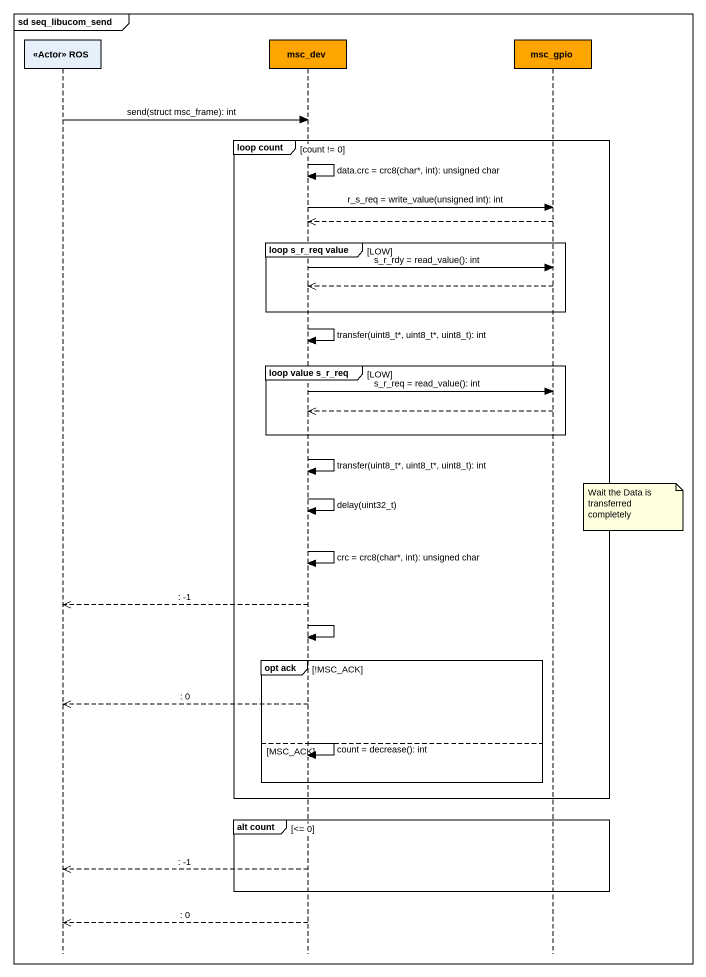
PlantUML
@startuml
mainframe sd seq_libucom_send
hide footbox
participant "<<Actor>> ROS" as Actor_ROS
participant msc_dev #FFA500
participant msc_gpio #FFA500

Actor_ROS -> msc_dev : send(struct msc_frame): int
group loop count [count != 0]
  msc_dev -> msc_dev : data.crc = crc8(char*, int): unsigned char
  msc_dev -> msc_gpio : r_s_req = write_value(unsigned int): int
  msc_gpio -->> msc_dev
  group loop s_r_req value [LOW]
    msc_dev -> msc_gpio : s_r_rdy = read_value(): int
    msc_gpio -->> msc_dev
  end
  msc_dev -> msc_dev : transfer(uint8_t*, uint8_t*, uint8_t): int
  group loop value s_r_req [LOW]
    msc_dev -> msc_gpio : s_r_req = read_value(): int
    msc_gpio -->> msc_dev
  end
  msc_dev -> msc_dev : transfer(uint8_t*, uint8_t*, uint8_t): int
  msc_dev -> msc_dev : delay(uint32_t)
  note right of msc_gpio : Wait the Data is transferred completely
  msc_dev -> msc_dev : crc = crc8(char*, int): unsigned char
  msc_dev -->> Actor_ROS : : -1
  msc_dev -> msc_dev
  group opt ack [!MSC_ACK]
    msc_dev -->> Actor_ROS : : 0
    msc_dev -> msc_dev : count = decrease(): int
  else MSC_ACK
  end
end
group alt count [<= 0]
  msc_dev -->> Actor_ROS : : -1
end
msc_dev -->> Actor_ROS : : 0
@enduml
